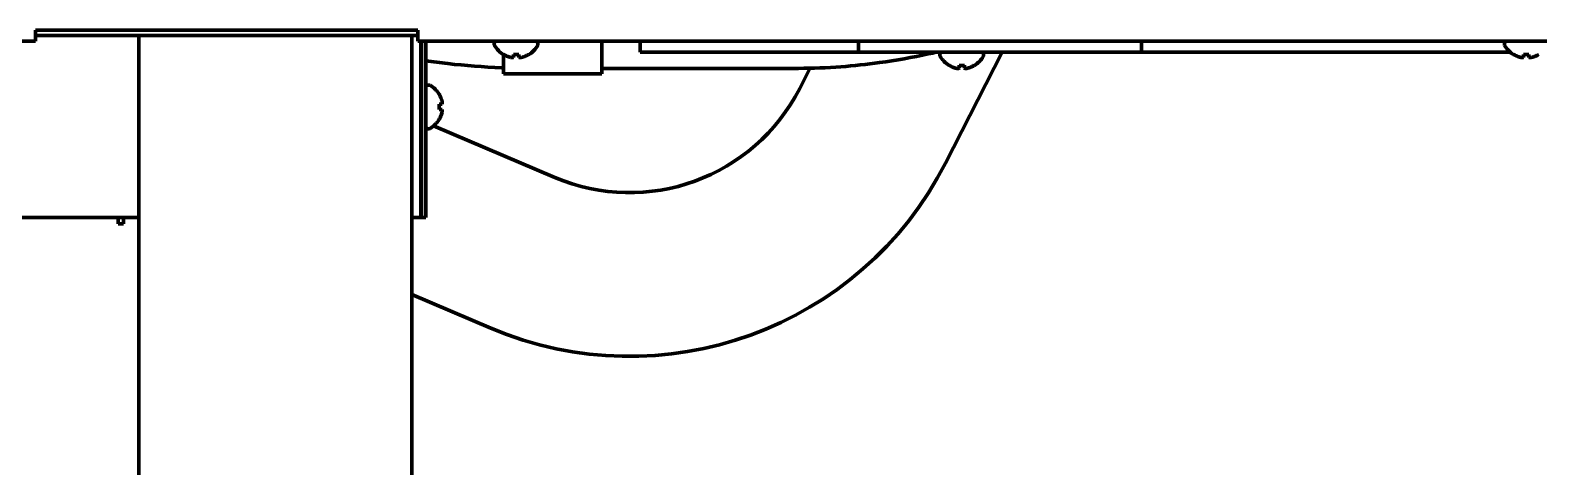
# Model space of a CAD drawing. Header units: inches. Extents: x -2983 to 7024, y 422 to 5529.
# Drawn here: x 4489 to 4765.3, y 2142.1 to 2222.9 of the extents above; entities that cross this region are included whole.
import ezdxf

# ---------------------------------------------------------------- set-up
doc = ezdxf.new("R2010")
doc.units = ezdxf.units.IN

msp = doc.modelspace()

# ---------------------------------------------------------------- linework, layer by layer
at = {"linetype": 'Continuous', "lineweight": 70}
for p, q in [((4490.03, 2222.89), (4490.03, 2220.89)), ((4490.03, 2222.89), (4560.03, 2222.89)), ((4490.03, 2221.89), (4560.04, 2221.89)), ((4508.93, 2221.89), (4508.93, 2141.39)), ((4558.93, 2141.39), (4558.93, 2221.89)), ((4560.03, 2222.89), (4560.03, 2220.89)), ((4411.44, 2220.89), (4490.03, 2220.89)), ((4560.03, 2220.89), (5139.23, 2220.89)), ((4560.58, 2220.89), (4560.58, 2188.59)), ((4560.68, 2220.89), (4560.68, 2190.89)), ((4561.48, 2220.89), (4561.48, 2190.89)), ((4574.03, 2220.49), (4574.03, 2220.29)), ((4582.03, 2220.29), (4582.03, 2220.49)), ((4593.73, 2220.89), (4593.73, 2216.89)), ((4600.73, 2220.89), (4600.73, 2218.89)), ((4603.73, 2218.89), (4600.73, 2218.89)), ((4632.73, 2218.89), (4603.73, 2218.89)), ((4640.73, 2218.89), (4632.73, 2218.89)), ((4640.73, 2220.89), (4640.73, 2218.89)), ((4643.73, 2218.89), (4640.73, 2218.89)), ((4689.57, 2218.89), (4643.73, 2218.89)), ((4656.68, 2198.55), (4667.08, 2218.89)), ((4692.57, 2218.89), (4689.57, 2218.89)), ((4692.57, 2220.89), (4692.57, 2218.89)), ((4700.57, 2218.89), (4692.57, 2218.89)), ((4760.08, 2218.89), (4700.57, 2218.89)), ((4759.03, 2220.49), (4759.03, 2220.29)), ((4575.73, 2218.41), (4575.73, 2218.45)), ((4575.73, 2218.45), (4575.73, 2216.89)), ((4575.73, 2216.89), (4575.73, 2214.89)), ((4580.33, 2218.45), (4580.33, 2218.41)), ((4593.73, 2216.89), (4593.73, 2214.89)), ((4655.65, 2218.49), (4655.65, 2218.29)), ((4657.35, 2216.41), (4657.35, 2216.45)), ((4661.95, 2216.45), (4661.95, 2216.41)), ((4663.65, 2218.29), (4663.65, 2218.49)), ((4760.73, 2218.41), (4760.73, 2218.45)), ((4765.33, 2218.45), (4765.33, 2218.41)), ((4593.73, 2214.89), (4575.73, 2214.89)), ((4593.73, 2215.89), (4629.73, 2215.89)), ((4631.9, 2215.98), (4629.97, 2212.2)), ((4562.08, 2212.84), (4561.88, 2212.84)), ((4563.93, 2211.14), (4563.96, 2211.14)), ((4560.68, 2210.44), (4560.58, 2210.44)), ((4560.58, 2207.24), (4560.68, 2207.24)), ((4585.12, 2195.92), (4562.93, 2205.35)), ((4563.96, 2206.54), (4563.93, 2206.54)), ((4561.88, 2204.84), (4562.08, 2204.84)), ((4455.08, 2188.59), (4508.93, 2188.59)), ((4505.12, 2187.39), (4505.12, 2188.59)), ((4506.12, 2188.59), (4506.12, 2187.39)), ((4558.93, 2188.59), (4558.98, 2188.59)), ((4560.58, 2188.59), (4558.98, 2188.59)), ((4560.68, 2188.59), (4560.58, 2188.59)), ((4560.68, 2188.59), (4560.68, 2190.89)), ((4561.48, 2188.59), (4560.68, 2188.59)), ((4561.48, 2190.89), (4561.48, 2188.59)), ((4505.12, 2187.39), (4506.12, 2187.39)), ((4558.93, 2174.45), (4573.38, 2168.31))]:
    msp.add_line(p, q, dxfattribs=at)
for centre, radius, start, end in [((4574.43, 2220.49), 0.4, 90, 180), ((4574.43, 2220.29), 0.4, 180, 210.3012), ((4578.23, 2222.51), 4.8, 210.3012, 238.4186), ((4577.84, 2222.51), 4.8, 301.5837, 329.6988), ((4581.63, 2220.49), 0.4, 0, 90), ((4581.63, 2220.29), 0.4, 329.6988, 0), ((4656.05, 2218.49), 0.4, 90, 180), ((4663.25, 2218.49), 0.4, 0, 90), ((4759.43, 2220.49), 0.4, 90, 180), ((4759.43, 2220.29), 0.4, 180, 210.3012), ((4763.23, 2222.51), 4.8, 210.3012, 238.4186), ((4578.03, 2222.19), 3.78, 262.3959, 269.9965), ((4578.03, 2222.19), 3.78, 270.0035, 277.6041), ((4656.05, 2218.29), 0.4, 180, 210.3012), ((4659.85, 2220.51), 4.8, 210.3012, 238.4186), ((4659.65, 2220.19), 3.78, 262.3959, 269.9965), ((4659.65, 2220.19), 3.78, 270.0035, 277.6041), ((4659.46, 2220.51), 4.8, 301.5837, 329.6988), ((4663.25, 2218.29), 0.4, 329.6988, 0), ((4763.03, 2222.19), 3.78, 262.3959, 269.9965), ((4763.03, 2222.19), 3.78, 270.0035, 277.6041), ((4561.88, 2212.44), 0.4, 90, 180), ((4562.08, 2212.44), 0.4, 59.6988, 90), ((4559.86, 2208.64), 4.8, 31.5837, 59.6988), ((4598.81, 2228.13), 35, 246.9745, 332.9279), ((4560.18, 2208.84), 3.78, 0.0035, 7.6041), ((4560.18, 2208.84), 3.78, 352.3959, 359.9965), ((4561.88, 2205.24), 0.4, 180, 270), ((4559.86, 2209.04), 4.8, 300.3012, 328.4186), ((4562.08, 2205.24), 0.4, 270, 300.3012), ((4598.81, 2228.13), 65, 246.9745, 332.9279)]:
    msp.add_arc(centre, radius, start, end, dxfattribs=at)
for points, knots in [([(4629.73, 2215.89), (4632.36, 2215.9), (4637.35, 2216.09), (4645.38, 2216.96), (4651.15, 2218), (4654.56, 2218.75), (4655.07, 2218.87)], [0, 0, 0, 0, 0.297388, 0.57216, 0.935599, 1, 1, 1, 1]), ([(4561.46, 2217.27), (4562.81, 2217.08), (4567.41, 2216.5), (4572.05, 2216.15), (4575.35, 2216.01)], [0, 0, 0, 0, 0.292731, 1, 1, 1, 1]), ([(4575.73, 2218.45), (4575.94, 2218.32), (4576.15, 2218.21), (4576.47, 2218.08), (4576.58, 2218.03), (4576.81, 2217.96), (4576.92, 2217.93), (4577.03, 2217.9)], [0, 0, 0, 0, 0.5, 0.5, 0.75, 0.75, 1, 1, 1, 1]), ([(4578.53, 2218.45), (4578.53, 2218.32), (4578.53, 2218.21), (4578.53, 2218.08), (4578.53, 2218.03), (4578.53, 2217.96), (4578.53, 2217.93), (4578.53, 2217.9)], [0, 0, 0, 0, 0.5, 0.5, 0.75, 0.75, 1, 1, 1, 1]), ([(4657.35, 2216.45), (4657.56, 2216.32), (4657.77, 2216.21), (4658.09, 2216.08), (4658.2, 2216.03), (4658.43, 2215.96), (4658.54, 2215.93), (4658.65, 2215.9)], [0, 0, 0, 0, 0.5, 0.5, 0.75, 0.75, 1, 1, 1, 1]), ([(4660.15, 2216.45), (4660.15, 2216.32), (4660.15, 2216.21), (4660.15, 2216.08), (4660.15, 2216.03), (4660.15, 2215.96), (4660.15, 2215.93), (4660.15, 2215.9)], [0, 0, 0, 0, 0.5, 0.5, 0.75, 0.75, 1, 1, 1, 1]), ([(4760.73, 2218.45), (4760.94, 2218.32), (4761.15, 2218.21), (4761.47, 2218.08), (4761.58, 2218.03), (4761.81, 2217.96), (4761.92, 2217.93), (4762.03, 2217.9)], [0, 0, 0, 0, 0.5, 0.5, 0.75, 0.75, 1, 1, 1, 1]), ([(4763.53, 2218.45), (4763.53, 2218.32), (4763.53, 2218.21), (4763.53, 2218.08), (4763.53, 2218.03), (4763.53, 2217.96), (4763.53, 2217.93), (4763.53, 2217.9)], [0, 0, 0, 0, 0.5, 0.5, 0.75, 0.75, 1, 1, 1, 1]), ([(4563.93, 2209.34), (4564.05, 2209.34), (4564.16, 2209.34), (4564.3, 2209.34), (4564.34, 2209.34), (4564.42, 2209.34), (4564.45, 2209.34), (4564.48, 2209.34)], [0, 0, 0, 0, 0.5, 0.5, 0.75, 0.75, 1, 1, 1, 1]), ([(4563.93, 2206.54), (4564.05, 2206.74), (4564.16, 2206.95), (4564.3, 2207.28), (4564.34, 2207.39), (4564.42, 2207.61), (4564.45, 2207.73), (4564.48, 2207.84)], [0, 0, 0, 0, 0.5, 0.5, 0.75, 0.75, 1, 1, 1, 1])]:
    msp.add_open_spline(points, degree=3, knots=knots, dxfattribs=at)
for points in [[(4577.03, 2217.9), (4577.06, 2217.89), (4577.11, 2217.89), (4577.19, 2217.88), (4577.26, 2217.88), (4577.33, 2217.88), (4577.4, 2217.88), (4577.47, 2217.89), (4577.51, 2217.89), (4577.53, 2217.9)], [(4577.53, 2217.9), (4577.53, 2217.91), (4577.53, 2217.94), (4577.53, 2217.99), (4577.53, 2218.05), (4577.53, 2218.11), (4577.53, 2218.17), (4577.53, 2218.25), (4577.53, 2218.34), (4577.53, 2218.41), (4577.53, 2218.45)], [(4578.53, 2217.9), (4578.56, 2217.89), (4578.61, 2217.89), (4578.68, 2217.88), (4578.75, 2217.88), (4578.82, 2217.88), (4578.89, 2217.88), (4578.96, 2217.89), (4579.01, 2217.89), (4579.03, 2217.9)], [(4579.03, 2217.9), (4579.09, 2217.91), (4579.2, 2217.94), (4579.36, 2217.99), (4579.52, 2218.05), (4579.67, 2218.11), (4579.82, 2218.17), (4579.98, 2218.25), (4580.15, 2218.34), (4580.27, 2218.41), (4580.33, 2218.45)], [(4659.15, 2215.9), (4659.15, 2215.91), (4659.15, 2215.94), (4659.15, 2215.99), (4659.15, 2216.05), (4659.15, 2216.11), (4659.15, 2216.17), (4659.15, 2216.25), (4659.15, 2216.34), (4659.15, 2216.41), (4659.15, 2216.45)], [(4660.65, 2215.9), (4660.71, 2215.91), (4660.82, 2215.94), (4660.98, 2215.99), (4661.14, 2216.05), (4661.29, 2216.11), (4661.44, 2216.17), (4661.6, 2216.25), (4661.77, 2216.34), (4661.89, 2216.41), (4661.95, 2216.45)], [(4762.03, 2217.9), (4762.06, 2217.89), (4762.11, 2217.89), (4762.19, 2217.88), (4762.26, 2217.88), (4762.33, 2217.88), (4762.4, 2217.88), (4762.47, 2217.89), (4762.51, 2217.89), (4762.53, 2217.9)], [(4762.53, 2217.9), (4762.53, 2217.91), (4762.53, 2217.94), (4762.53, 2217.99), (4762.53, 2218.05), (4762.53, 2218.11), (4762.53, 2218.17), (4762.53, 2218.25), (4762.53, 2218.34), (4762.53, 2218.41), (4762.53, 2218.45)], [(4763.53, 2217.9), (4763.56, 2217.89), (4763.61, 2217.89), (4763.68, 2217.88), (4763.75, 2217.88), (4763.82, 2217.88), (4763.89, 2217.88), (4763.96, 2217.89), (4764.01, 2217.89), (4764.03, 2217.9)], [(4764.03, 2217.9), (4764.09, 2217.91), (4764.2, 2217.94), (4764.36, 2217.99), (4764.52, 2218.05), (4764.67, 2218.11), (4764.82, 2218.17), (4764.98, 2218.25), (4765.15, 2218.34), (4765.27, 2218.41), (4765.33, 2218.45)], [(4658.65, 2215.9), (4658.68, 2215.89), (4658.73, 2215.89), (4658.81, 2215.88), (4658.88, 2215.88), (4658.95, 2215.88), (4659.02, 2215.88), (4659.09, 2215.89), (4659.13, 2215.89), (4659.15, 2215.9)], [(4660.15, 2215.9), (4660.18, 2215.89), (4660.23, 2215.89), (4660.3, 2215.88), (4660.37, 2215.88), (4660.44, 2215.88), (4660.51, 2215.88), (4660.58, 2215.89), (4660.63, 2215.89), (4660.65, 2215.9)], [(4564.48, 2209.84), (4564.47, 2209.9), (4564.44, 2210), (4564.39, 2210.17), (4564.33, 2210.32), (4564.27, 2210.48), (4564.2, 2210.63), (4564.13, 2210.79), (4564.04, 2210.95), (4563.97, 2211.08), (4563.93, 2211.14)], [(4564.48, 2208.34), (4564.47, 2208.34), (4564.44, 2208.34), (4564.39, 2208.34), (4564.33, 2208.34), (4564.27, 2208.34), (4564.2, 2208.34), (4564.13, 2208.34), (4564.04, 2208.34), (4563.97, 2208.34), (4563.93, 2208.34)], [(4564.48, 2209.34), (4564.48, 2209.37), (4564.49, 2209.41), (4564.49, 2209.48), (4564.5, 2209.56), (4564.5, 2209.63), (4564.49, 2209.7), (4564.49, 2209.77), (4564.48, 2209.82), (4564.48, 2209.84)], [(4564.48, 2207.84), (4564.48, 2207.87), (4564.49, 2207.92), (4564.49, 2207.99), (4564.5, 2208.06), (4564.5, 2208.13), (4564.49, 2208.2), (4564.49, 2208.27), (4564.48, 2208.32), (4564.48, 2208.34)]]:
    msp.add_open_spline(points, degree=3, dxfattribs=at)

doc.saveas('drawing.dxf')
